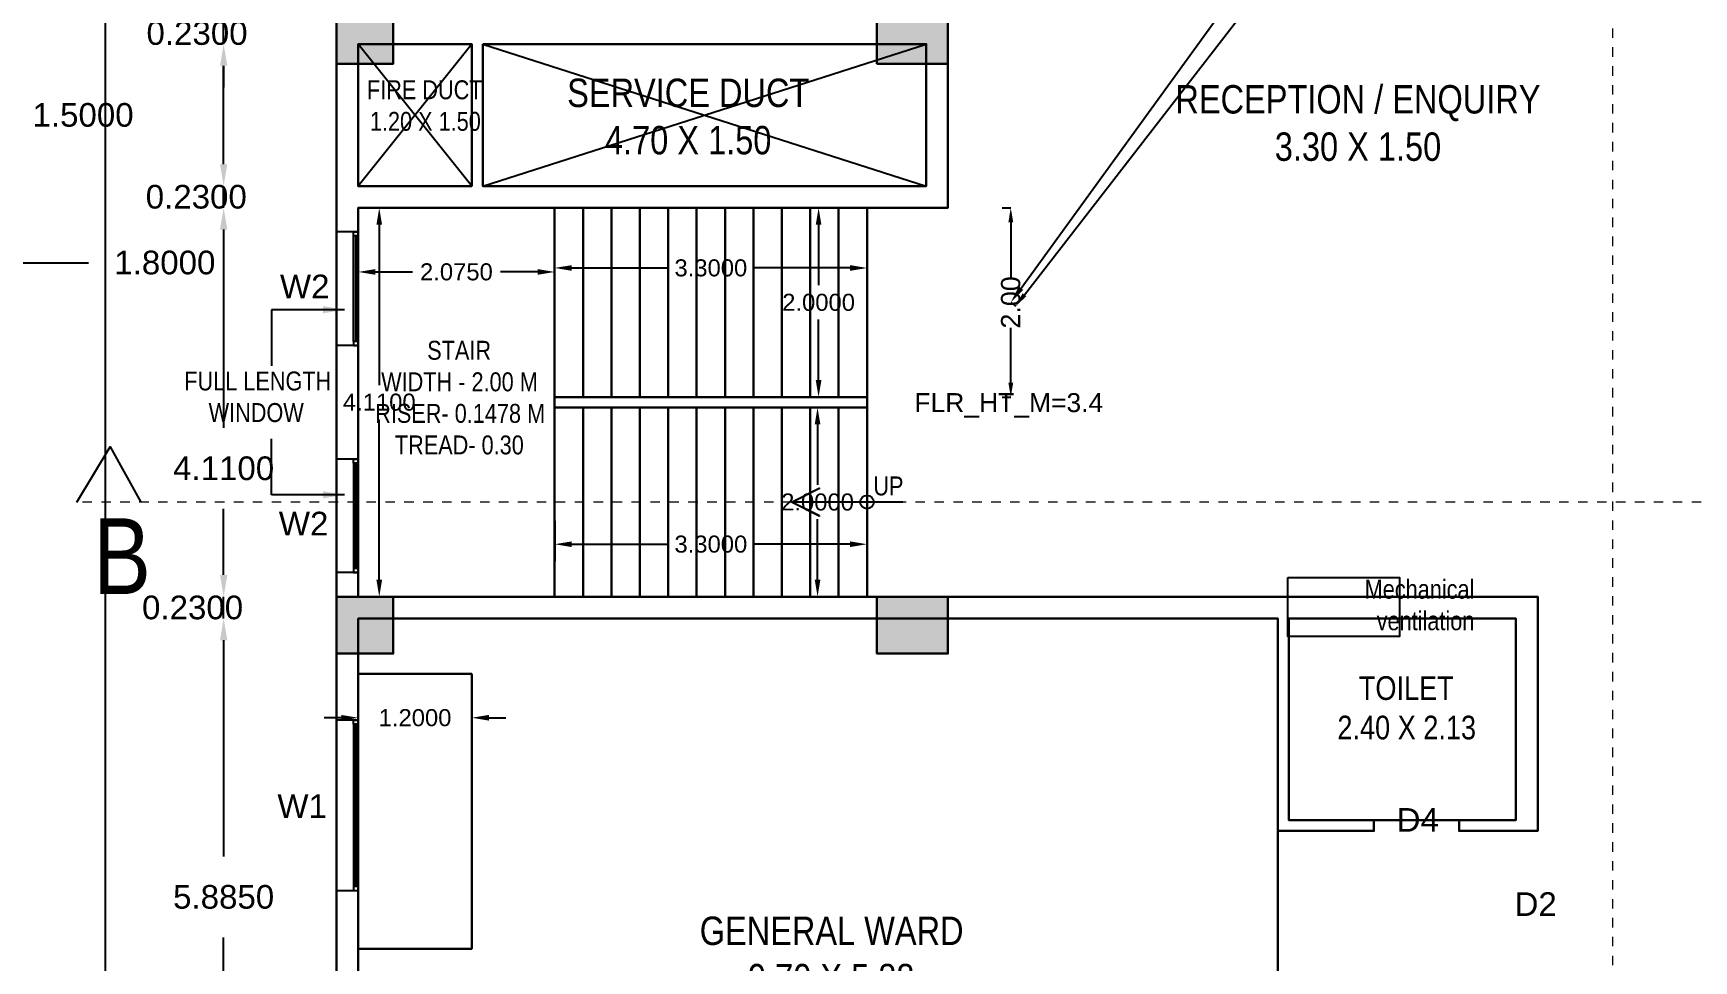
# Model space of a CAD drawing. Header units: metres. Extents: x -38 to 401, y 28 to 287.
# Drawn here: x 263.2 to 280.74, y 170.81 to 180.61 of the extents above; entities that cross this region are included whole.
import ezdxf

# ---------------------------------------------------------------- set-up
doc = ezdxf.new("R2010")
doc.units = ezdxf.units.M
doc.linetypes.add('CENTER', pattern=[2, 1.25, -0.25, 0.25, -0.25])
for name, color, linetype in [('0 @ 1 (2)', 7, 'Continuous'), ('BLK_1_FLR_2_AC_ROOM_2', 117, 'Continuous'), ('BLK_1_FLR_2_ACROOM_2_LIGHT_VENTILATION_1', 117, 'Continuous'), ('BLK_1_FLR_2_BLT_UP_AREA_DEDUCT', 1, 'Continuous'), ('BLK_1_FLR_2_CARPET_AREA', 10, 'Continuous'), ('DIST_EXIT', 7, 'Continuous'), ('UBEAM', 1, 'Continuous'), ('UHATCH', 8, 'Continuous')]:
    doc.layers.add(name, color=color, linetype=linetype)
for name, color, linetype, lineweight in [('BLK_1_FLR_2_BLT_UP_AREA', 4, 'Continuous', 30), ('BLK_1_FLR_2_EXIT_WIDTH_STAIR', 4, 'Continuous', 30), ('BLK_1_FLR_2_STAIR_1', 1, 'Continuous', 30), ('BLK_1_FLR_2_STAIR_1_FLIGHT_1', 7, 'Continuous', 30), ('BLK_1_FLR_2_STAIR_1_FLIGHT_2', 7, 'Continuous', 30), ('BLK_1_FLR_2_STAIR_1_LANDING_1', 7, 'Continuous', 30), ('BLK_1_FLR_2_WC_BATH', 4, 'Continuous', 30), ('BLK_1_LVL_2_BLDG_FOOT_PRINT', 4, 'Continuous', 30), ('UCOLUMN', 6, 'Continuous', 30)]:
    doc.layers.add(name, color=color, linetype=linetype, lineweight=lineweight)
doc.styles.add('CODE', font='tahoma.ttf')
doc.styles.get("Standard").update_dxf_attribs({"font": 'arial.ttf'})
doc.dimstyles.new('OUTER', dxfattribs={"dimscale": 0, "dimtxt": 0.3, "dimasz": 0.18, "dimexe": 0.18, "dimexo": 0.0625, "dimgap": 0.09, "dimtad": 0, "dimzin": 0, "dimdsep": 46, "dimtxsty": 'CODE', "dimcen": 0.09, "dimse1": 1, "dimse2": 1, "dimclrd": 8, "dimclrt": 1, "dimadec": 0, "dimazin": 0, "dimtfac": 1, "dimtofl": 0, "dimtmove": 0, "dimatfit": 3, "dimfxl": 0, "dimtolj": 1, "dimtzin": 0, "dimarcsym": 0})
doc.dimstyles.get("Standard").update_dxf_attribs({"dimtxt": 0.18, "dimasz": 0.18, "dimexe": 0.18, "dimexo": 0.0625, "dimgap": 0.09, "dimtad": 0, "dimtih": 1, "dimtoh": 1, "dimdec": 4, "dimzin": 0, "dimdsep": 46, "dimtxsty": 'Standard', "dimcen": 0.09, "dimadec": 0, "dimazin": 0, "dimtfac": 1, "dimtdec": 4, "dimtofl": 0, "dimtmove": 0, "dimatfit": 3, "dimfxl": 0, "dimtolj": 1, "dimtzin": 0, "dimarcsym": 0})
doc.dimstyles.new('STANDARD$0', dxfattribs={"dimtxt": 7, "dimasz": 3, "dimexe": 3, "dimexo": 1, "dimgap": 1.5, "dimtad": 1, "dimdec": 1, "dimzin": 1, "dimdsep": 46, "dimlunit": 4, "dimtxsty": 'Standard', "dimblk": 'OBLIQUE', "dimcen": 0.09375, "dimdle": 1, "dimclrd": 8, "dimclre": 8, "dimclrt": 7, "dimadec": 1, "dimazin": 0, "dimtfac": 1, "dimtdec": 1, "dimtix": 1, "dimtmove": 2, "dimatfit": 3, "dimldrblk": 'ARCHTICK', "dimfxl": 0, "dimfrac": 2, "dimtolj": 1, "dimtzin": 0, "dimarcsym": 0})

# ---------------------------------------------------------------- blocks, each defined once
blk = doc.blocks.new('600X600')
at = {"layer": 'UHATCH', "linetype": 'Continuous'}
h = blk.add_hatch(color=256, dxfattribs=at)
h.dxf.hatch_style = 1
h.paths.add_polyline_path([(600, 600), (0, 600), (0, 0), (600, 0)])
at = {"layer": 'UCOLUMN', "linetype": 'Continuous'}
blk.add_lwpolyline([(0, 0), (600, 0), (600, 600), (0, 600)], close=True, dxfattribs=at)
blk = doc.blocks.new('750 x 750')
blk.add_blockref('600X600', (0, 75))
blk = doc.blocks.new('600X750')
at = {"layer": 'UHATCH', "linetype": 'Continuous'}
h = blk.add_hatch(color=256, dxfattribs=at)
h.dxf.hatch_style = 1
h.paths.add_polyline_path([(0, 600), (-750, 600), (-750, 0), (0, 0)])
at = {"layer": 'UCOLUMN', "linetype": 'Continuous'}
blk.add_lwpolyline([(0, 0), (-750, 0), (-750, 600), (0, 600)], close=True, dxfattribs=at)
blk = doc.blocks.new('ASDFSDFSDFDFD')
at = {"layer": 'UBEAM', "linetype": 'Continuous'}
for p in [(-21550, 2927), (-21550, -3305)]:
    blk.add_blockref('750 x 750', p, dxfattribs=at)
at = {"layer": 'UBEAM', "xscale": -1}
for p in [(-15840, 3002), (-15840, -3230)]:
    blk.add_blockref('600X750', p, dxfattribs=at)
blk = doc.blocks.new('*D58')
at = {"color": 0, "lineweight": -2}
for p, q in [((263.962, 215.32), (263.962, 188.992)), ((263.962, 162.43), (263.962, 188.757))]:
    blk.add_line(p, q, dxfattribs=at)
at = {"color": 0}
for points in [[(263.924, 215.32), (264.001, 215.32), (263.962, 215.55)], [(263.924, 162.43), (264.001, 162.43), (263.962, 162.2)]]:
    blk.add_solid(points, dxfattribs=at)
at = {"layer": 'Defpoints', "color": 0}
for p in [(262.436, 215.55), (260.936, 162.2), (263.962, 162.2)]:
    blk.add_point(p, dxfattribs=at)
at = {"color": 0, "lineweight": 25, "insert": (263.962, 188.875), "char_height": 0.23, "attachment_point": 5}
blk.add_mtext('\\A1;53.35', dxfattribs=at)
blk = doc.blocks.new('*D627')
at = {"color": 0, "lineweight": -2}
for p, q in [((262.343, 177.52), (262.343, 178.86)), ((262.343, 178.19), (263.183, 178.19)), ((263.183, 178.19), (263.783, 178.19))]:
    blk.add_line(p, q, dxfattribs=at)
at = {"color": 0}
for points in [[(262.304, 178.86), (262.381, 178.86), (262.343, 179.09)], [(262.304, 177.52), (262.381, 177.52), (262.343, 177.29)]]:
    blk.add_solid(points, dxfattribs=at)
at = {"layer": 'Defpoints', "color": 0}
for p in [(259.34, 179.09), (262.343, 179.09), (259.34, 177.29)]:
    blk.add_point(p, dxfattribs=at)
at = {"color": 0, "lineweight": 25, "insert": (264.59, 178.19), "char_height": 0.25, "attachment_point": 5}
blk.add_mtext('\\A1;1.8000', dxfattribs=at)
blk = doc.blocks.new('*D513')
at = {"color": 0, "lineweight": -2}
for p, q in [((265.211, 174.2), (265.211, 171.915)), ((265.211, 168.775), (265.211, 171.06))]:
    blk.add_line(p, q, dxfattribs=at)
at = {"color": 0}
for points in [[(265.173, 174.2), (265.25, 174.2), (265.211, 174.43)], [(265.173, 168.775), (265.25, 168.775), (265.211, 168.545)]]:
    blk.add_solid(points, dxfattribs=at)
at = {"layer": 'Defpoints', "color": 0}
for p in [(265.211, 174.43), (266.633, 174.43), (266.633, 168.545)]:
    blk.add_point(p, dxfattribs=at)
at = {"color": 0, "lineweight": 25, "insert": (265.211, 171.487), "char_height": 0.25, "attachment_point": 5}
blk.add_mtext('\\A1;5.8850', dxfattribs=at)
blk = doc.blocks.new('*D514')
at = {"color": 0, "lineweight": -2}
for p, q in [((265.211, 174.89), (265.211, 175.12)), ((265.211, 174.43), (265.211, 174.66)), ((265.211, 174.2), (265.211, 173.97))]:
    blk.add_line(p, q, dxfattribs=at)
at = {"color": 0}
for points in [[(265.173, 174.89), (265.25, 174.89), (265.211, 174.66)], [(265.173, 174.2), (265.25, 174.2), (265.211, 174.43)]]:
    blk.add_solid(points, dxfattribs=at)
at = {"layer": 'Defpoints', "color": 0}
for p in [(265.211, 174.66), (266.633, 174.66), (266.633, 174.43)]:
    blk.add_point(p, dxfattribs=at)
at = {"color": 0, "lineweight": 25, "insert": (264.883, 174.545), "char_height": 0.25, "attachment_point": 5}
blk.add_mtext('\\A1;0.2300', dxfattribs=at)
blk = doc.blocks.new('*D515')
at = {"color": 0, "lineweight": -2}
for p, q in [((265.211, 178.54), (265.211, 176.444)), ((265.211, 174.89), (265.211, 175.589))]:
    blk.add_line(p, q, dxfattribs=at)
at = {"color": 0}
for points in [[(265.173, 178.54), (265.25, 178.54), (265.211, 178.77)], [(265.173, 174.89), (265.25, 174.89), (265.211, 174.66)]]:
    blk.add_solid(points, dxfattribs=at)
at = {"layer": 'Defpoints', "color": 0}
for p in [(265.211, 178.77), (266.633, 178.77), (266.633, 174.66)]:
    blk.add_point(p, dxfattribs=at)
at = {"color": 0, "lineweight": 25, "insert": (265.211, 176.016), "char_height": 0.25, "attachment_point": 5}
blk.add_mtext('\\A1;4.1100', dxfattribs=at)
blk = doc.blocks.new('*D516')
at = {"color": 0, "lineweight": -2}
for p, q in [((265.211, 179.23), (265.211, 179.46)), ((265.211, 178.77), (265.211, 179)), ((265.211, 178.54), (265.211, 178.31))]:
    blk.add_line(p, q, dxfattribs=at)
at = {"color": 0}
for points in [[(265.173, 179.23), (265.25, 179.23), (265.211, 179)], [(265.173, 178.54), (265.25, 178.54), (265.211, 178.77)]]:
    blk.add_solid(points, dxfattribs=at)
at = {"layer": 'Defpoints', "color": 0}
for p in [(265.211, 179), (266.633, 179), (266.633, 178.77)]:
    blk.add_point(p, dxfattribs=at)
at = {"color": 0, "lineweight": 25, "insert": (264.922, 178.885), "char_height": 0.25, "attachment_point": 5}
blk.add_mtext('\\A1;0.2300', dxfattribs=at)
blk = doc.blocks.new('*D711')
at = {"color": 0, "lineweight": -2}
blk.add_line((265.211, 179.23), (265.211, 180.27), dxfattribs=at)
at = {"color": 0}
for points in [[(265.173, 180.27), (265.25, 180.27), (265.211, 180.5)], [(265.173, 179.23), (265.25, 179.23), (265.211, 179)]]:
    blk.add_solid(points, dxfattribs=at)
at = {"layer": 'Defpoints', "color": 0}
for p in [(265.211, 180.5), (266.633, 180.5), (266.633, 179)]:
    blk.add_point(p, dxfattribs=at)
at = {"color": 0, "lineweight": 25, "insert": (263.726, 179.75), "char_height": 0.25, "attachment_point": 5}
blk.add_mtext('\\A1;1.5000', dxfattribs=at)
blk = doc.blocks.new('*D517')
at = {"color": 0, "lineweight": -2}
for p, q in [((265.211, 180.96), (265.211, 181.19)), ((265.211, 180.5), (265.211, 180.73)), ((265.211, 180.27), (265.211, 180.04))]:
    blk.add_line(p, q, dxfattribs=at)
at = {"color": 0}
for points in [[(265.173, 180.96), (265.25, 180.96), (265.211, 180.73)], [(265.173, 180.27), (265.25, 180.27), (265.211, 180.5)]]:
    blk.add_solid(points, dxfattribs=at)
at = {"layer": 'Defpoints', "color": 0}
for p in [(265.211, 180.73), (266.633, 180.73), (266.633, 180.5)]:
    blk.add_point(p, dxfattribs=at)
at = {"color": 0, "lineweight": 25, "insert": (264.93, 180.615), "char_height": 0.25, "attachment_point": 5}
blk.add_mtext('\\A1;0.2300', dxfattribs=at)
blk = doc.blocks.new('*D1261')
at = {"color": 8, "lineweight": -2}
for p, q in [((279.75, 186.361), (277.028, 182.604)), ((273.635, 177.92), (276.356, 181.676))]:
    blk.add_line(p, q, dxfattribs=at)
at = {"color": 8}
for points in [[(279.726, 186.378), (279.774, 186.343), (279.855, 186.506)], [(273.611, 177.938), (273.659, 177.902), (273.529, 177.774)]]:
    blk.add_solid(points, dxfattribs=at)
at = {"layer": 'Defpoints', "color": 0}
for p in [(279.884, 186.486), (273.529, 177.774), (273.557, 177.754)]:
    blk.add_point(p, dxfattribs=at)
at = {"color": 1, "lineweight": 30, "insert": (276.692, 182.14), "char_height": 0.3, "attachment_point": 5, "rotation": 54.0784, "style": 'CODE'}
blk.add_mtext('\\A1;10.78', dxfattribs=at)
blk = doc.blocks.new('*D827')
at = {"layer": 'BLK_1_FLR_2_EXIT_WIDTH_STAIR', "color": 0, "lineweight": -2}
for p, q in [((273.437, 178.77), (273.526, 178.77)), ((273.526, 178.617), (273.526, 178.037)), ((273.526, 176.922), (273.526, 177.502)), ((273.437, 176.77), (273.526, 176.77))]:
    blk.add_line(p, q, dxfattribs=at)
at = {"layer": 'BLK_1_FLR_2_EXIT_WIDTH_STAIR', "color": 0}
for points in [[(273.501, 178.617), (273.552, 178.617), (273.526, 178.77)], [(273.501, 176.922), (273.552, 176.922), (273.526, 176.77)]]:
    blk.add_solid(points, dxfattribs=at)
at = {"layer": 'Defpoints', "color": 0}
for p in [(272.008, 178.77), (272.008, 176.77), (273.526, 176.77)]:
    blk.add_point(p, dxfattribs=at)
at = {"layer": 'BLK_1_FLR_2_EXIT_WIDTH_STAIR', "color": 0, "lineweight": 30, "insert": (273.526, 177.77), "char_height": 0.2032, "attachment_point": 5, "rotation": 90}
blk.add_mtext('\\A1;2.00', dxfattribs=at)
blk = doc.blocks.new('*D869')
at = {"layer": 'BLK_1_FLR_2_STAIR_1_FLIGHT_1', "color": 0, "linetype": 'Continuous', "lineweight": -2}
for p, q in [((271.229, 176.66), (271.665, 176.66)), ((271.485, 176.48), (271.485, 175.842)), ((271.485, 174.84), (271.485, 175.478)), ((271.229, 174.66), (271.665, 174.66))]:
    blk.add_line(p, q, dxfattribs=at)
at = {"layer": 'BLK_1_FLR_2_STAIR_1_FLIGHT_1', "color": 0, "linetype": 'Continuous'}
for points in [[(271.455, 176.48), (271.515, 176.48), (271.485, 176.66)], [(271.455, 174.84), (271.515, 174.84), (271.485, 174.66)]]:
    blk.add_solid(points, dxfattribs=at)
at = {"layer": 'Defpoints', "color": 0, "linetype": 'Continuous'}
for p in [(271.167, 176.66), (271.167, 174.66), (271.485, 174.66)]:
    blk.add_point(p, dxfattribs=at)
at = {"layer": 'BLK_1_FLR_2_STAIR_1_FLIGHT_1', "color": 0, "linetype": 'Continuous', "insert": (271.485, 175.66), "char_height": 0.18, "attachment_point": 5}
blk.add_mtext('\\A1;2.0000', dxfattribs=at)
blk = doc.blocks.new('*D870')
at = {"layer": 'BLK_1_FLR_2_STAIR_1_FLIGHT_1', "color": 0, "linetype": 'Continuous', "lineweight": -2}
for p, q in [((268.708, 175.463), (268.708, 175.035)), ((272.008, 175.463), (272.008, 175.035)), ((268.888, 175.215), (269.895, 175.215)), ((271.828, 175.215), (270.821, 175.215))]:
    blk.add_line(p, q, dxfattribs=at)
at = {"layer": 'BLK_1_FLR_2_STAIR_1_FLIGHT_1', "color": 0, "linetype": 'Continuous'}
for points in [[(268.888, 175.245), (268.888, 175.185), (268.708, 175.215)], [(271.828, 175.245), (271.828, 175.185), (272.008, 175.215)]]:
    blk.add_solid(points, dxfattribs=at)
at = {"layer": 'Defpoints', "color": 0, "linetype": 'Continuous'}
for p in [(268.708, 175.526), (272.008, 175.526), (272.008, 175.215)]:
    blk.add_point(p, dxfattribs=at)
at = {"layer": 'BLK_1_FLR_2_STAIR_1_FLIGHT_1', "color": 0, "linetype": 'Continuous', "insert": (270.358, 175.215), "char_height": 0.18, "attachment_point": 5}
blk.add_mtext('\\A1;3.3000', dxfattribs=at)
blk = doc.blocks.new('*D871')
at = {"layer": 'BLK_1_FLR_2_STAIR_1_FLIGHT_2', "color": 0, "linetype": 'Continuous', "lineweight": -2}
for p, q in [((271.229, 178.77), (271.676, 178.77)), ((271.496, 178.59), (271.496, 177.952)), ((271.496, 176.95), (271.496, 177.588)), ((271.229, 176.77), (271.676, 176.77))]:
    blk.add_line(p, q, dxfattribs=at)
at = {"layer": 'BLK_1_FLR_2_STAIR_1_FLIGHT_2', "color": 0, "linetype": 'Continuous'}
for points in [[(271.466, 178.59), (271.526, 178.59), (271.496, 178.77)], [(271.466, 176.95), (271.526, 176.95), (271.496, 176.77)]]:
    blk.add_solid(points, dxfattribs=at)
at = {"layer": 'Defpoints', "color": 0, "linetype": 'Continuous'}
for p in [(271.167, 178.77), (271.496, 178.77), (271.167, 176.77)]:
    blk.add_point(p, dxfattribs=at)
at = {"layer": 'BLK_1_FLR_2_STAIR_1_FLIGHT_2', "color": 0, "linetype": 'Continuous', "insert": (271.496, 177.77), "char_height": 0.18, "attachment_point": 5}
blk.add_mtext('\\A1;2.0000', dxfattribs=at)
blk = doc.blocks.new('*D872')
at = {"layer": 'BLK_1_FLR_2_STAIR_1_FLIGHT_2', "color": 0, "linetype": 'Continuous', "lineweight": -2}
for p, q in [((268.708, 178.044), (268.708, 178.314)), ((272.008, 178.044), (272.008, 178.314)), ((268.888, 178.134), (269.895, 178.134)), ((271.828, 178.134), (270.821, 178.134))]:
    blk.add_line(p, q, dxfattribs=at)
at = {"layer": 'BLK_1_FLR_2_STAIR_1_FLIGHT_2', "color": 0, "linetype": 'Continuous'}
for points in [[(268.888, 178.164), (268.888, 178.104), (268.708, 178.134)], [(271.828, 178.164), (271.828, 178.104), (272.008, 178.134)]]:
    blk.add_solid(points, dxfattribs=at)
at = {"layer": 'Defpoints', "color": 0, "linetype": 'Continuous'}
for p in [(268.708, 178.134), (268.708, 177.981), (272.008, 177.981)]:
    blk.add_point(p, dxfattribs=at)
at = {"layer": 'BLK_1_FLR_2_STAIR_1_FLIGHT_2', "color": 0, "linetype": 'Continuous', "insert": (270.358, 178.134), "char_height": 0.18, "attachment_point": 5}
blk.add_mtext('\\A1;3.3000', dxfattribs=at)
blk = doc.blocks.new('*D873')
at = {"layer": 'BLK_1_FLR_2_STAIR_1_LANDING_1', "color": 0, "linetype": 'Continuous', "lineweight": -2}
for p, q in [((266.633, 178.044), (266.633, 178.272)), ((268.708, 178.044), (268.708, 178.272))]:
    blk.add_line(p, q, dxfattribs=at)
at = {"layer": 'BLK_1_FLR_2_STAIR_1_LANDING_1', "color": 0, "lineweight": -2}
for p, q in [((266.813, 178.092), (267.205, 178.092)), ((268.528, 178.092), (268.135, 178.092))]:
    blk.add_line(p, q, dxfattribs=at)
at = {"layer": 'BLK_1_FLR_2_STAIR_1_LANDING_1', "color": 0, "linetype": 'Continuous'}
for points in [[(266.813, 178.122), (266.813, 178.062), (266.633, 178.092)], [(268.528, 178.122), (268.528, 178.062), (268.708, 178.092)]]:
    blk.add_solid(points, dxfattribs=at)
at = {"layer": 'Defpoints', "color": 0, "linetype": 'Continuous'}
for p in [(268.708, 178.092), (266.633, 177.981), (268.708, 177.981)]:
    blk.add_point(p, dxfattribs=at)
at = {"layer": 'BLK_1_FLR_2_STAIR_1_LANDING_1', "color": 0, "linetype": 'Continuous', "insert": (267.67, 178.092), "char_height": 0.18, "attachment_point": 5}
blk.add_mtext('\\A1;2.0750', dxfattribs=at)
blk = doc.blocks.new('*D874')
at = {"layer": 'BLK_1_FLR_2_STAIR_1_LANDING_1', "color": 0, "linetype": 'Continuous', "lineweight": -2}
for p, q in [((266.695, 178.77), (267.035, 178.77)), ((266.695, 174.66), (267.035, 174.66))]:
    blk.add_line(p, q, dxfattribs=at)
at = {"layer": 'BLK_1_FLR_2_STAIR_1_LANDING_1', "color": 0, "lineweight": -2}
for p, q in [((266.855, 178.59), (266.855, 176.897)), ((266.855, 174.84), (266.855, 176.533))]:
    blk.add_line(p, q, dxfattribs=at)
at = {"layer": 'BLK_1_FLR_2_STAIR_1_LANDING_1', "color": 0, "linetype": 'Continuous'}
for points in [[(266.825, 178.59), (266.885, 178.59), (266.855, 178.77)], [(266.825, 174.84), (266.885, 174.84), (266.855, 174.66)]]:
    blk.add_solid(points, dxfattribs=at)
at = {"layer": 'Defpoints', "color": 0, "linetype": 'Continuous'}
for p in [(266.633, 178.77), (266.633, 174.66), (266.855, 174.66)]:
    blk.add_point(p, dxfattribs=at)
at = {"layer": 'BLK_1_FLR_2_STAIR_1_LANDING_1', "color": 0, "linetype": 'Continuous', "insert": (266.855, 176.715), "char_height": 0.18, "attachment_point": 5}
blk.add_mtext('\\A1;4.1100', dxfattribs=at)
blk = doc.blocks.new('*D951')
at = {"layer": 'BLK_1_FLR_2_ACROOM_2_LIGHT_VENTILATION_1', "color": 0, "lineweight": -2}
for p, q in [((266.633, 173.784), (266.633, 173.201)), ((267.833, 173.784), (267.833, 173.201)), ((266.453, 173.381), (266.273, 173.381)), ((268.013, 173.381), (268.193, 173.381))]:
    blk.add_line(p, q, dxfattribs=at)
at = {"layer": 'BLK_1_FLR_2_ACROOM_2_LIGHT_VENTILATION_1', "color": 0}
for points in [[(266.453, 173.411), (266.453, 173.351), (266.633, 173.381)], [(268.013, 173.411), (268.013, 173.351), (267.833, 173.381)]]:
    blk.add_solid(points, dxfattribs=at)
at = {"layer": 'Defpoints', "color": 0}
for p in [(266.633, 173.846), (267.833, 173.846), (267.833, 173.381)]:
    blk.add_point(p, dxfattribs=at)
at = {"layer": 'BLK_1_FLR_2_ACROOM_2_LIGHT_VENTILATION_1', "color": 0, "lineweight": 30, "insert": (267.233, 173.381), "char_height": 0.18, "attachment_point": 5}
blk.add_mtext('\\A1;1.2000', dxfattribs=at)
blk = doc.blocks.new('*D723')
at = {"layer": 'Defpoints', "color": 0}
for p in [(280.293, 186.52), (280.345, 186.48), (273.526, 177.77)]:
    blk.add_point(p, dxfattribs=at)
at = {"layer": 'DIST_EXIT', "color": 0, "lineweight": -2}
for p, q in [((280.293, 186.52), (280.345, 186.48)), ((280.251, 186.359), (277.167, 182.37)), ((273.671, 177.85), (276.756, 181.839)), ((273.526, 177.77), (273.578, 177.73))]:
    blk.add_line(p, q, dxfattribs=at)
at = {"layer": 'DIST_EXIT', "color": 0}
for points in [[(280.231, 186.375), (280.272, 186.343), (280.345, 186.48)], [(273.651, 177.866), (273.691, 177.835), (273.578, 177.73)]]:
    blk.add_solid(points, dxfattribs=at)
at = {"layer": 'DIST_EXIT', "color": 0, "lineweight": 30, "insert": (276.961, 182.105), "char_height": 0.2032, "attachment_point": 5, "rotation": 52.2841}
blk.add_mtext('\\A1;11.06', dxfattribs=at)

msp = doc.modelspace()

# ---------------------------------------------------------------- linework, layer by layer
at = {"linetype": 'CENTER', "lineweight": 20, "ltscale": 0.05}
msp.add_line((279.88359, 217.26594), (279.88359, 160.05121), dxfattribs=at)
at = {"color": 7, "lineweight": 25}
for p, q in [((272.8628, 178.76979), (272.8628, 182.52979)), ((266.4028, 181.29479), (266.4028, 178.51479)), ((267.8328, 180.49979), (266.6328, 178.99979)), ((267.8328, 178.99979), (266.6328, 180.49979)), ((267.9478, 178.99979), (272.6328, 180.49979)), ((267.9478, 180.49979), (272.6328, 178.99979)), ((266.6328, 178.76979), (272.8628, 178.76979)), ((266.6328, 178.51479), (266.6328, 178.76979)), ((268.7078, 176.76979), (268.7078, 178.76979)), ((269.0078, 176.76979), (269.0078, 178.76979)), ((269.3078, 176.76979), (269.3078, 178.76979)), ((269.6078, 176.76979), (269.6078, 178.76979)), ((269.9078, 176.76979), (269.9078, 178.76979)), ((270.2078, 176.76979), (270.2078, 178.76979)), ((270.5078, 176.76979), (270.5078, 178.76979)), ((270.8078, 176.76979), (270.8078, 178.76979)), ((271.1078, 176.76979), (271.1078, 178.76979)), ((271.4078, 176.76979), (271.4078, 178.76979)), ((271.7078, 176.76979), (271.7078, 178.76979)), ((266.6328, 178.51479), (266.4028, 178.51479)), ((266.4028, 178.51479), (266.4028, 177.31479)), ((266.58169, 177.35738), (266.58168, 178.49874)), ((266.60371, 178.4722), (266.60372, 177.35738)), ((266.61223, 178.4722), (266.61224, 177.35738)), ((266.63279, 178.49874), (266.6328, 177.35738)), ((266.4028, 177.31479), (266.4028, 176.11479)), ((266.6328, 177.31479), (266.4028, 177.31479)), ((266.6328, 176.11479), (266.6328, 177.31479)), ((268.7078, 176.65979), (268.7078, 176.76979)), ((268.7078, 176.76979), (272.0078, 176.76979)), ((268.7078, 176.65979), (272.0078, 176.65979)), ((268.7078, 176.65979), (268.7078, 174.65979)), ((269.0078, 174.65979), (269.0078, 176.65979)), ((269.3078, 174.65979), (269.3078, 176.65979)), ((269.6078, 174.65979), (269.6078, 176.65979)), ((269.9078, 174.65979), (269.9078, 176.65979)), ((270.2078, 174.65979), (270.2078, 176.65979)), ((270.5078, 174.65979), (270.5078, 176.65979)), ((270.8078, 174.65979), (270.8078, 176.65979)), ((271.1078, 174.65979), (271.1078, 176.65979)), ((271.4078, 174.65979), (271.4078, 176.65979)), ((271.7078, 174.65979), (271.7078, 176.65979)), ((272.0078, 176.65979), (272.0078, 176.76979)), ((272.0078, 174.65979), (272.0078, 176.65979)), ((266.6328, 176.11479), (266.4028, 176.11479)), ((266.4028, 174.91479), (266.4028, 176.11479)), ((266.58169, 176.0722), (266.58168, 174.93084)), ((266.60371, 174.95738), (266.60372, 176.0722)), ((266.61223, 174.95738), (266.61224, 176.0722)), ((266.63279, 174.93084), (266.6328, 176.0722)), ((272.38552, 175.65979), (271.21952, 175.65979)), ((266.4028, 174.91479), (266.4028, 173.35462)), ((266.6328, 174.91479), (266.4028, 174.91479)), ((266.6328, 174.65979), (266.6328, 174.91479)), ((279.0928, 174.65979), (266.6328, 174.65979)), ((279.0928, 172.18479), (279.0928, 174.65979)), ((266.6328, 173.35462), (266.6328, 174.42979)), ((266.6328, 174.42979), (276.3478, 174.42979)), ((276.3478, 174.42979), (276.3478, 172.18479)), ((276.4628, 174.42979), (278.8628, 174.42979)), ((276.4628, 172.29979), (276.4628, 174.42979)), ((278.8628, 174.42979), (278.8628, 172.29979)), ((266.4028, 171.55462), (266.4028, 173.35462)), ((266.6328, 173.35462), (266.4028, 173.35462)), ((266.58169, 173.31203), (266.58168, 171.57068)), ((266.60371, 171.59721), (266.60372, 173.31203)), ((266.61223, 171.59721), (266.61224, 173.31203)), ((266.63279, 171.57068), (266.6328, 173.31203)), ((277.3628, 172.29979), (276.4628, 172.29979)), ((277.3628, 172.18479), (277.3628, 172.29979)), ((278.8628, 172.29979), (278.2628, 172.29979)), ((278.2628, 172.29979), (278.2628, 172.18479)), ((276.3478, 172.18479), (277.3628, 172.18479)), ((278.2628, 172.18479), (279.0928, 172.18479)), ((266.4028, 171.59721), (266.4028, 169.92979)), ((266.6328, 169.92979), (266.6328, 171.59721)), ((266.4028, 171.55462), (266.6328, 171.55462))]:
    msp.add_line(p, q, dxfattribs=at)
for points in [[(267.8328, 178.99979), (266.6328, 178.99979), (266.6328, 180.49979), (267.8328, 180.49979)], [(267.8328, 178.99979), (266.6328, 178.99979), (266.6328, 180.49979), (267.8328, 180.49979)], [(267.9478, 180.49979), (272.6328, 180.49979), (272.6328, 178.99979), (267.9478, 178.99979)], [(266.63279, 178.4722), (266.58168, 178.4722), (266.58168, 178.51479), (266.63279, 178.51479)], [(266.6328, 177.35738), (266.58169, 177.35738), (266.58169, 177.31479), (266.6328, 177.31479)], [(266.6328, 176.0722), (266.58169, 176.0722), (266.58169, 176.11479), (266.6328, 176.11479)], [(271.50467, 175.51742), (271.50053, 175.51288), (271.21538, 175.65525), (271.21952, 175.65979), (271.21538, 175.66433), (271.50053, 175.80671), (271.50467, 175.80216), (271.21952, 175.65979)], [(266.63279, 174.95738), (266.58168, 174.95738), (266.58168, 174.91479), (266.63279, 174.91479)], [(276.45348, 174.86229), (277.63291, 174.86229), (277.63291, 174.24087), (276.45348, 174.24087)], [(266.6328, 173.31203), (266.58169, 173.31203), (266.58169, 173.35462), (266.6328, 173.35462)], [(266.63279, 171.59721), (266.58168, 171.59721), (266.58168, 171.55462), (266.63279, 171.55462)]]:
    msp.add_lwpolyline(points, close=True, dxfattribs=at)
msp.add_lwpolyline([(263.66182, 175.65979), (264.01168, 176.24267), (264.3378, 175.65979)], dxfattribs=at)
at = {"linetype": 'CENTER', "lineweight": 20, "ltscale": 0.05}
msp.add_lwpolyline([(290.01948, 175.65979), (263.66182, 175.65979)], dxfattribs=at)
at = {"color": 7, "lineweight": 25}
msp.add_circle((272.0078, 175.65979), 0.07122, dxfattribs=at)
at = {"layer": 'BLK_1_FLR_2_AC_ROOM_2', "color": 2, "lineweight": 30}
msp.add_lwpolyline([(266.6328, 168.54479), (276.3478, 168.54479), (276.3478, 174.42979), (266.6328, 174.42979)], close=True, dxfattribs=at)
at = {"layer": 'BLK_1_FLR_2_ACROOM_2_LIGHT_VENTILATION_1', "color": 2, "lineweight": 30}
msp.add_lwpolyline([(267.8328, 173.84614), (267.8328, 170.94111), (266.6328, 170.94111), (266.6328, 173.84614)], close=True, dxfattribs=at)
at = {"layer": 'BLK_1_FLR_2_BLT_UP_AREA', "color": 12, "lineweight": 30}
msp.add_lwpolyline([(266.4028, 162.19968), (266.4028, 215.54979), (289.4528, 215.54979), (289.4528, 205.57979), (287.9528, 205.57979), (287.9528, 162.19968)], close=True, dxfattribs=at)
at = {"layer": 'BLK_1_FLR_2_BLT_UP_AREA_DEDUCT', "color": 12, "lineweight": 30}
for points in [[(266.6328, 178.99979), (267.8328, 178.99979), (267.8328, 180.49979), (266.6328, 180.49979)], [(267.9478, 180.49979), (272.6328, 180.49979), (272.6328, 178.99979), (267.9478, 178.99979)]]:
    msp.add_lwpolyline(points, close=True, dxfattribs=at)
at = {"layer": 'BLK_1_FLR_2_CARPET_AREA', "color": 15, "linetype": 'Continuous', "lineweight": 30}
msp.add_lwpolyline([(266.6328, 168.72978), (266.6328, 174.05979), (267.0028, 174.05979), (267.0028, 174.42979), (272.1128, 174.42979), (272.1128, 174.05979), (272.8628, 174.05979), (272.8628, 174.42979), (276.3478, 174.42979), (276.3478, 172.18479), (277.3628, 172.18479), (277.3628, 172.29979), (276.4628, 172.29979), (276.4628, 174.42979), (278.8628, 174.42979), (278.8628, 172.29979), (278.2628, 172.29979), (278.2628, 172.18479), (279.0928, 172.18479), (279.0928, 174.65979), (266.6328, 174.65979), (266.6328, 178.76979), (272.8628, 178.76979), (272.8628, 182.52979)], dxfattribs=at)
at = {"layer": 'BLK_1_FLR_2_STAIR_1', "color": 1, "linetype": 'Continuous'}
msp.add_lwpolyline([(266.6328, 178.76979), (272.0078, 178.76979), (272.0078, 174.65979), (266.6328, 174.65979)], close=True, dxfattribs=at)
at = {"layer": 'BLK_1_FLR_2_STAIR_1_FLIGHT_1', "color": 7, "lineweight": 30}
for p, q in [((268.7078, 176.65979), (268.7078, 174.65979)), ((269.0078, 174.65979), (269.0078, 176.65979)), ((269.3078, 174.65979), (269.3078, 176.65979)), ((269.6078, 174.65979), (269.6078, 176.65979)), ((269.9078, 174.65979), (269.9078, 176.65979)), ((270.2078, 174.65979), (270.2078, 176.65979)), ((270.5078, 174.65979), (270.5078, 176.65979)), ((270.8078, 174.65979), (270.8078, 176.65979)), ((271.1078, 174.65979), (271.1078, 176.65979)), ((271.4078, 174.65979), (271.4078, 176.65979)), ((271.7078, 174.65979), (271.7078, 176.65979)), ((272.0078, 174.65979), (272.0078, 176.65979))]:
    msp.add_line(p, q, dxfattribs=at)
at = {"layer": 'BLK_1_FLR_2_STAIR_1_FLIGHT_1', "linetype": 'Continuous'}
msp.add_lwpolyline([(272.0078, 176.65979), (268.7078, 176.65979), (268.7078, 174.65979), (272.0078, 174.65979)], close=True, dxfattribs=at)
at = {"layer": 'BLK_1_FLR_2_STAIR_1_FLIGHT_2', "color": 7, "lineweight": 30}
for p, q in [((268.7078, 176.76979), (268.7078, 178.76979)), ((269.0078, 176.76979), (269.0078, 178.76979)), ((269.3078, 176.76979), (269.3078, 178.76979)), ((269.6078, 176.76979), (269.6078, 178.76979)), ((269.9078, 176.76979), (269.9078, 178.76979)), ((270.2078, 176.76979), (270.2078, 178.76979)), ((270.5078, 176.76979), (270.5078, 178.76979)), ((270.8078, 176.76979), (270.8078, 178.76979)), ((271.1078, 176.76979), (271.1078, 178.76979)), ((271.4078, 176.76979), (271.4078, 178.76979)), ((271.7078, 176.76979), (271.7078, 178.76979)), ((272.0078, 176.76979), (272.0078, 178.76979))]:
    msp.add_line(p, q, dxfattribs=at)
at = {"layer": 'BLK_1_FLR_2_STAIR_1_FLIGHT_2', "linetype": 'Continuous'}
msp.add_lwpolyline([(272.0078, 178.76979), (268.7078, 178.76979), (268.7078, 176.76979), (272.0078, 176.76979)], close=True, dxfattribs=at)
at = {"layer": 'BLK_1_FLR_2_STAIR_1_LANDING_1', "color": 7, "lineweight": 30}
msp.add_lwpolyline([(266.6328, 178.76979), (268.7078, 178.76979), (268.7078, 174.65979), (266.6328, 174.65979)], close=True, dxfattribs=at)
at = {"layer": 'BLK_1_FLR_2_WC_BATH', "color": 3, "linetype": 'Continuous', "lineweight": 30}
msp.add_lwpolyline([(276.4628, 172.29979), (278.8628, 172.29979), (278.8628, 174.42979), (276.4628, 174.42979)], close=True, dxfattribs=at)
at = {"layer": 'BLK_1_LVL_2_BLDG_FOOT_PRINT', "color": 1}
msp.add_lwpolyline([(266.40278, 162.19979), (266.40278, 215.54979), (289.45278, 215.54979), (289.45278, 205.57979), (287.95278, 205.57979), (287.95278, 162.19979)], close=True, dxfattribs=at)

# ---------------------------------------------------------------- block references
at = {"color": 7, "lineweight": 25, "xscale": 0.001, "yscale": 0.001, "zscale": 0.001}
msp.add_blockref('ASDFSDFSDFDFD', (287.9528, 177.28979), dxfattribs=at)
msp.add_blockref('ASDFSDFSDFDFD', (287.9528, 177.28979), dxfattribs=at)

# ---------------------------------------------------------------- texts
at = {"color": 7, "lineweight": 25}
for s, insert, char_height, width, attachment_point in [('{\\fArial Narrow|b0|i0|c0|p34;\\W5.05662; \\W1;FIRE DUCT\\P{\\W5.541631; }1.20 X 1.50}', (266.4028, 180.11677), 0.2, 1.8424125, 1), ('{\\fArial Narrow|b0|i0|c0|p34;\\W2.5447; \\W1;SERVICE DUCT\\P{\\W6.723502; }4.70 X 1.50}', (268.59682, 180.13477), 0.3, 3.0224593, 1), ('{\\fArial Narrow|b0|i0|c0|p34;\\W8.18155;  \\W1;RECEPTION / ENQUIRY\\P\\W9.11711;   \\W1;3.30 X 1.50}', (273.70172, 180.06634), 0.3, 6.9552799, 1), ('{\\fArial Narrow|b0|i0|c0|p34;\\W9.27075; \\W1;STAIR\\P{\\W1.631566; }WIDTH - 2.00 M\\P{\\W0.642273; }RISER- 0.1478 M\\P{\\W3.902444; }TREAD- 0.30}', (266.77109, 177.36425, -12.79858), 0.2, 1.8424125, 1), ('{\\fArial Narrow|b0|i0|c0|p34;\\W2.57161; \\W1;FULL LENGTH \\P{\\W6.611224; }WINDOW}', (264.6313, 177.03958, -12.79858), 0.2, 1.8424125, 1), ('{\\fArial Narrow|b0|i0|c0|p34;\\W9.53418;  \\W1;UP}', (270.85989, 175.93086), 0.2, 2.7201691, 1), ('{\\fArial Narrow|b0|i0|c0|p34;\\W2.40293; \\W1;B}', (263.2198, 175.48849), 0.8, 1.7202398, 1), ('{\\fArial Narrow|b0|i0|c0|p34;Mechanical\\Pventilation}', (278.42352, 174.30315), 0.2, 2.774038, 9), ('{\\fArial Narrow|b0|i0|c0|p34;\\W6.37939;  \\W1;TOILET\\P{\\W9.912956; }2.40 X 2.13}', (276.18693, 173.14943), 0.25, 3.0224593, 7), ('{\\fArial Narrow|b0|i0|c0|p34;\\W1.40855; \\W1;GENERAL WARD\\P{\\W6.74795; }9.70 X 5.88}', (270.10564, 171.28), 0.3, 3.018742, 1)]:
    msp.add_mtext(s, dxfattribs=dict(at, insert=insert, char_height=char_height, width=width, attachment_point=attachment_point))
at = {"color": 7, "lineweight": 25, "char_height": 0.25, "attachment_point": 1}
for s, insert in [('W2', (265.80583, 178.06372)), ('W2', (265.79383, 175.55772)), ('W1', (265.77877, 172.57289)), ('D4', (277.60283, 172.42713)), ('D2', (278.84783, 171.53713))]:
    msp.add_mtext_dynamic_manual_height_columns(s, width=331.5310086, gutter_width=1000, heights=[0], dxfattribs=dict(at, insert=insert))
at = {"layer": 'BLK_1_FLR_2_STAIR_1', "color": 1, "linetype": 'Continuous', "insert": (273.50544, 176.81125), "char_height": 0.2, "width": 2.4, "attachment_point": 2}
msp.add_mtext('FLR_HT_M=3.4', dxfattribs=at)

# ---------------------------------------------------------------- dimensions: what is measured, and where the dimension line sits
at = {"color": 7, "lineweight": 25}
dim = msp.add_linear_dim(base=(263.96222, 162.19979), p1=(262.43587, 215.54979), p2=(260.93587, 162.19979), angle=90, text='53.35', dimstyle='Standard', override={"dimscale": 1, "dimtxt": 0.23, "dimasz": 0.23, "dimgap": 0, "dimse1": 1, "dimse2": 1, "dimtmove": 1}, dxfattribs=at)
dim.commit()
dim.dimension.update_dxf_attribs({"geometry": '*D58', "text_midpoint": (263.96222, 188.87479)})
at = {"lineweight": 25}
for base, p1, p2, picture, middle in [((265.21123, 180.72979), (266.6328, 180.49979), (266.6328, 180.72979), '*D517', (264.92955, 180.61479)), ((265.21123, 178.99979), (266.6328, 178.76979), (266.6328, 178.99979), '*D516', (264.92249, 178.88479)), ((265.21123, 178.76979), (266.6328, 174.65979), (266.6328, 178.76979), '*D515', (265.21123, 176.01632)), ((265.21123, 174.65979), (266.6328, 174.42979), (266.6328, 174.65979), '*D514', (264.8827, 174.54479))]:
    dim = msp.add_linear_dim(base=base, p1=p1, p2=p2, angle=90, dimstyle='Standard', override={"dimscale": 1, "dimtxt": 0.25, "dimasz": 0.23, "dimgap": 0.3, "dimpost": '\\X', "dimse1": 1, "dimse2": 1, "dimtmove": 1, "dimfxl": 25.4}, dxfattribs=at)
    dim.commit()
    dim.dimension.update_dxf_attribs({"geometry": picture, "text_midpoint": middle, "dimtype": 128})
for base, p1, p2, picture, middle in [((265.21123, 180.49979), (266.6328, 178.99979), (266.6328, 180.49979), '*D711', (263.72594, 179.74979)), ((262.34265, 179.08979), (259.34025, 177.28979), (259.34025, 179.08979), '*D627', (264.08322, 178.18979)), ((265.21123, 174.42979), (266.6328, 168.54479), (266.6328, 174.42979), '*D513', (265.21123, 171.48729))]:
    dim = msp.add_linear_dim(base=base, p1=p1, p2=p2, angle=90, dimstyle='Standard', override={"dimscale": 1, "dimtxt": 0.25, "dimasz": 0.23, "dimgap": 0.3, "dimpost": '\\X', "dimse1": 1, "dimse2": 1, "dimtmove": 1, "dimfxl": 25.4}, dxfattribs=at)
    dim.commit()
    dim.dimension.update_dxf_attribs({"geometry": picture, "text_midpoint": middle})
at = {"layer": '0 @ 1 (2)', "color": 3, "lineweight": 30}
dim = msp.add_aligned_dim(p1=(279.88359, 186.48598), p2=(273.55747, 177.75373), distance=-0.03478, dimstyle='OUTER', override={"dimscale": 1, "dimtix": 0, "dimtofl": 0, "dimtmove": 0, "dimatfit": 3, "dimfxl": 100}, dxfattribs=at)
dim.commit()
dim.dimension.update_dxf_attribs({"geometry": '*D1261', "text_midpoint": (276.69237, 182.14026)})
at = {"layer": 'BLK_1_FLR_2_ACROOM_2_LIGHT_VENTILATION_1', "color": 232, "lineweight": 30}
dim = msp.add_linear_dim(base=(267.8328, 173.38069), p1=(266.6328, 173.84614), p2=(267.8328, 173.84614), dimstyle='STANDARD$0', override={"dimtxt": 0.18, "dimasz": 0.18, "dimexe": 0.18, "dimexo": 0.0625, "dimgap": 0.09, "dimtad": 0, "dimtih": 1, "dimtoh": 1, "dimdec": 4, "dimzin": 0, "dimlunit": 2, "dimpost": '', "dimcen": 0.09, "dimdle": 0, "dimclrd": 0, "dimclre": 0, "dimclrt": 0, "dimadec": 0, "dimtdec": 4, "dimtix": 0, "dimtofl": 0, "dimtmove": 0, "dimfrac": 0}, dxfattribs=at)
dim.commit()
dim.dimension.update_dxf_attribs({"geometry": '*D951', "text_midpoint": (267.2328, 173.38069)})
at = {"layer": 'BLK_1_FLR_2_EXIT_WIDTH_STAIR', "color": 1, "lineweight": 30}
dim = msp.add_aligned_dim(p1=(272.0078, 178.76979), p2=(272.0078, 176.76979), distance=1.51836, dimstyle='STANDARD$0', override={"dimscale": 0.001, "dimtxt": 203.2, "dimasz": 152.5, "dimexe": 0, "dimexo": 0, "dimgap": 2.286, "dimtad": 0, "dimtoh": 1, "dimdec": 2, "dimzin": 0, "dimlunit": 2, "dimpost": '', "dimcen": 2.286, "dimdle": 0, "dimclrd": 0, "dimclre": 0, "dimclrt": 0, "dimadec": 0, "dimtdec": 2, "dimtix": 0, "dimtofl": 0, "dimtmove": 0, "dimfxl": 89.5, "dimfxlon": 1, "dimfrac": 0}, dxfattribs=at)
dim.commit()
dim.dimension.update_dxf_attribs({"geometry": '*D827', "text_midpoint": (273.52615, 177.76979)})
at = {"layer": 'BLK_1_FLR_2_STAIR_1_FLIGHT_1', "color": 2, "linetype": 'Continuous'}
dim = msp.add_linear_dim(base=(271.48545, 174.65979), p1=(271.16686, 176.65979), p2=(271.16686, 174.65979), angle=90, dimstyle='STANDARD$0', override={"dimtxt": 0.18, "dimasz": 0.18, "dimexe": 0.18, "dimexo": 0.0625, "dimgap": 0.09, "dimtad": 0, "dimtih": 1, "dimtoh": 1, "dimdec": 4, "dimzin": 0, "dimlunit": 2, "dimpost": '', "dimcen": 0.09, "dimdle": 0, "dimclrd": 0, "dimclre": 0, "dimclrt": 0, "dimadec": 0, "dimtdec": 4, "dimtix": 0, "dimtofl": 0, "dimtmove": 0, "dimfrac": 0}, dxfattribs=at)
dim.commit()
dim.dimension.update_dxf_attribs({"geometry": '*D869', "text_midpoint": (271.48545, 175.65979)})
at = {"layer": 'BLK_1_FLR_2_STAIR_1_FLIGHT_1', "color": 1, "linetype": 'Continuous'}
dim = msp.add_linear_dim(base=(272.0078, 175.21479), p1=(268.7078, 175.52583), p2=(272.0078, 175.52583), dimstyle='STANDARD$0', override={"dimtxt": 0.18, "dimasz": 0.18, "dimexe": 0.18, "dimexo": 0.0625, "dimgap": 0.09, "dimtad": 0, "dimtih": 1, "dimtoh": 1, "dimdec": 4, "dimzin": 0, "dimlunit": 2, "dimpost": '', "dimcen": 0.09, "dimdle": 0, "dimclrd": 0, "dimclre": 0, "dimclrt": 0, "dimadec": 0, "dimtdec": 4, "dimtix": 0, "dimtofl": 0, "dimtmove": 0, "dimfrac": 0}, dxfattribs=at)
dim.commit()
dim.dimension.update_dxf_attribs({"geometry": '*D870', "text_midpoint": (270.3578, 175.21479)})
at = {"layer": 'BLK_1_FLR_2_STAIR_1_FLIGHT_2', "color": 2, "linetype": 'Continuous'}
dim = msp.add_linear_dim(base=(271.49609, 178.76979), p1=(271.16686, 176.76979), p2=(271.16686, 178.76979), angle=90, dimstyle='STANDARD$0', override={"dimtxt": 0.18, "dimasz": 0.18, "dimexe": 0.18, "dimexo": 0.0625, "dimgap": 0.09, "dimtad": 0, "dimtih": 1, "dimtoh": 1, "dimdec": 4, "dimzin": 0, "dimlunit": 2, "dimpost": '', "dimcen": 0.09, "dimdle": 0, "dimclrd": 0, "dimclre": 0, "dimclrt": 0, "dimadec": 0, "dimtdec": 4, "dimtix": 0, "dimtofl": 0, "dimtmove": 0, "dimfrac": 0}, dxfattribs=at)
dim.commit()
dim.dimension.update_dxf_attribs({"geometry": '*D871', "text_midpoint": (271.49609, 177.76979)})
at = {"layer": 'BLK_1_FLR_2_STAIR_1_FLIGHT_2', "color": 1, "linetype": 'Continuous'}
dim = msp.add_linear_dim(base=(268.7078, 178.13376), p1=(272.0078, 177.98113), p2=(268.7078, 177.98113), dimstyle='STANDARD$0', override={"dimtxt": 0.18, "dimasz": 0.18, "dimexe": 0.18, "dimexo": 0.0625, "dimgap": 0.09, "dimtad": 0, "dimtih": 1, "dimtoh": 1, "dimdec": 4, "dimzin": 0, "dimlunit": 2, "dimpost": '', "dimcen": 0.09, "dimdle": 0, "dimclrd": 0, "dimclre": 0, "dimclrt": 0, "dimadec": 0, "dimtdec": 4, "dimtix": 0, "dimtofl": 0, "dimtmove": 0, "dimfrac": 0}, dxfattribs=at)
dim.commit()
dim.dimension.update_dxf_attribs({"geometry": '*D872', "text_midpoint": (270.3578, 178.13376)})
at = {"layer": 'BLK_1_FLR_2_STAIR_1_LANDING_1', "color": 1, "linetype": 'Continuous'}
dim = msp.add_linear_dim(base=(266.85542, 174.65979), p1=(266.6328, 178.76979), p2=(266.6328, 174.65979), angle=90, dimstyle='STANDARD$0', override={"dimtxt": 0.18, "dimasz": 0.18, "dimexe": 0.18, "dimexo": 0.0625, "dimgap": 0.09, "dimtad": 0, "dimtih": 1, "dimtoh": 1, "dimdec": 4, "dimzin": 0, "dimlunit": 2, "dimpost": '', "dimcen": 0.09, "dimdle": 0, "dimclrd": 0, "dimclre": 0, "dimclrt": 0, "dimadec": 0, "dimtdec": 4, "dimtix": 0, "dimtofl": 0, "dimtmove": 1, "dimfxl": 5, "dimfrac": 0}, dxfattribs=at)
dim.commit()
dim.dimension.update_dxf_attribs({"geometry": '*D874', "text_midpoint": (266.85542, 176.71479)})
at = {"layer": 'BLK_1_FLR_2_STAIR_1_LANDING_1', "color": 2, "linetype": 'Continuous'}
dim = msp.add_linear_dim(base=(268.7078, 178.09193), p1=(266.6328, 177.98113), p2=(268.7078, 177.98113), dimstyle='STANDARD$0', override={"dimtxt": 0.18, "dimasz": 0.18, "dimexe": 0.18, "dimexo": 0.0625, "dimgap": 0.09, "dimtad": 0, "dimtih": 1, "dimtoh": 1, "dimdec": 4, "dimzin": 0, "dimlunit": 2, "dimpost": '', "dimcen": 0.09, "dimdle": 0, "dimclrd": 0, "dimclre": 0, "dimclrt": 0, "dimadec": 0, "dimtdec": 4, "dimtix": 0, "dimtofl": 0, "dimtmove": 1, "dimfxl": 5, "dimfrac": 0}, dxfattribs=at)
dim.commit()
dim.dimension.update_dxf_attribs({"geometry": '*D873', "text_midpoint": (267.6703, 178.09193)})
at = {"layer": 'DIST_EXIT', "color": 7, "lineweight": 30}
dim = msp.add_aligned_dim(p1=(273.52615, 177.76979), p2=(280.2928, 186.51979), distance=-0.06563, dimstyle='STANDARD$0', override={"dimscale": 0.001, "dimtxt": 203.2, "dimasz": 152.5, "dimexe": 0, "dimexo": 0, "dimgap": 2.286, "dimtad": 0, "dimtoh": 1, "dimdec": 2, "dimzin": 0, "dimlunit": 2, "dimpost": '', "dimcen": 2.286, "dimdle": 0, "dimclrd": 0, "dimclre": 0, "dimclrt": 0, "dimadec": 0, "dimtdec": 2, "dimtix": 0, "dimtofl": 0, "dimtmove": 0, "dimfxl": 89.5, "dimfxlon": 1, "dimfrac": 0}, dxfattribs=at)
dim.commit()
dim.dimension.update_dxf_attribs({"geometry": '*D723', "text_midpoint": (276.96139, 182.10464)})

# ---------------------------------------------------------------- leaders
at = {"color": 7, "lineweight": 25}
for points in [[(266.48936, 177.69248), (265.71655, 177.69248), (265.71655, 177.1004)], [(266.48936, 175.7371), (265.71655, 175.7371), (265.71655, 176.32918)]]:
    msp.add_leader(points, dimstyle='Standard', override={"dimscale": 1, "dimtxt": 0.23, "dimasz": 0.23, "dimgap": 0, "dimse1": 1, "dimse2": 1, "dimtmove": 1}, dxfattribs=at)

doc.saveas('drawing.dxf')
